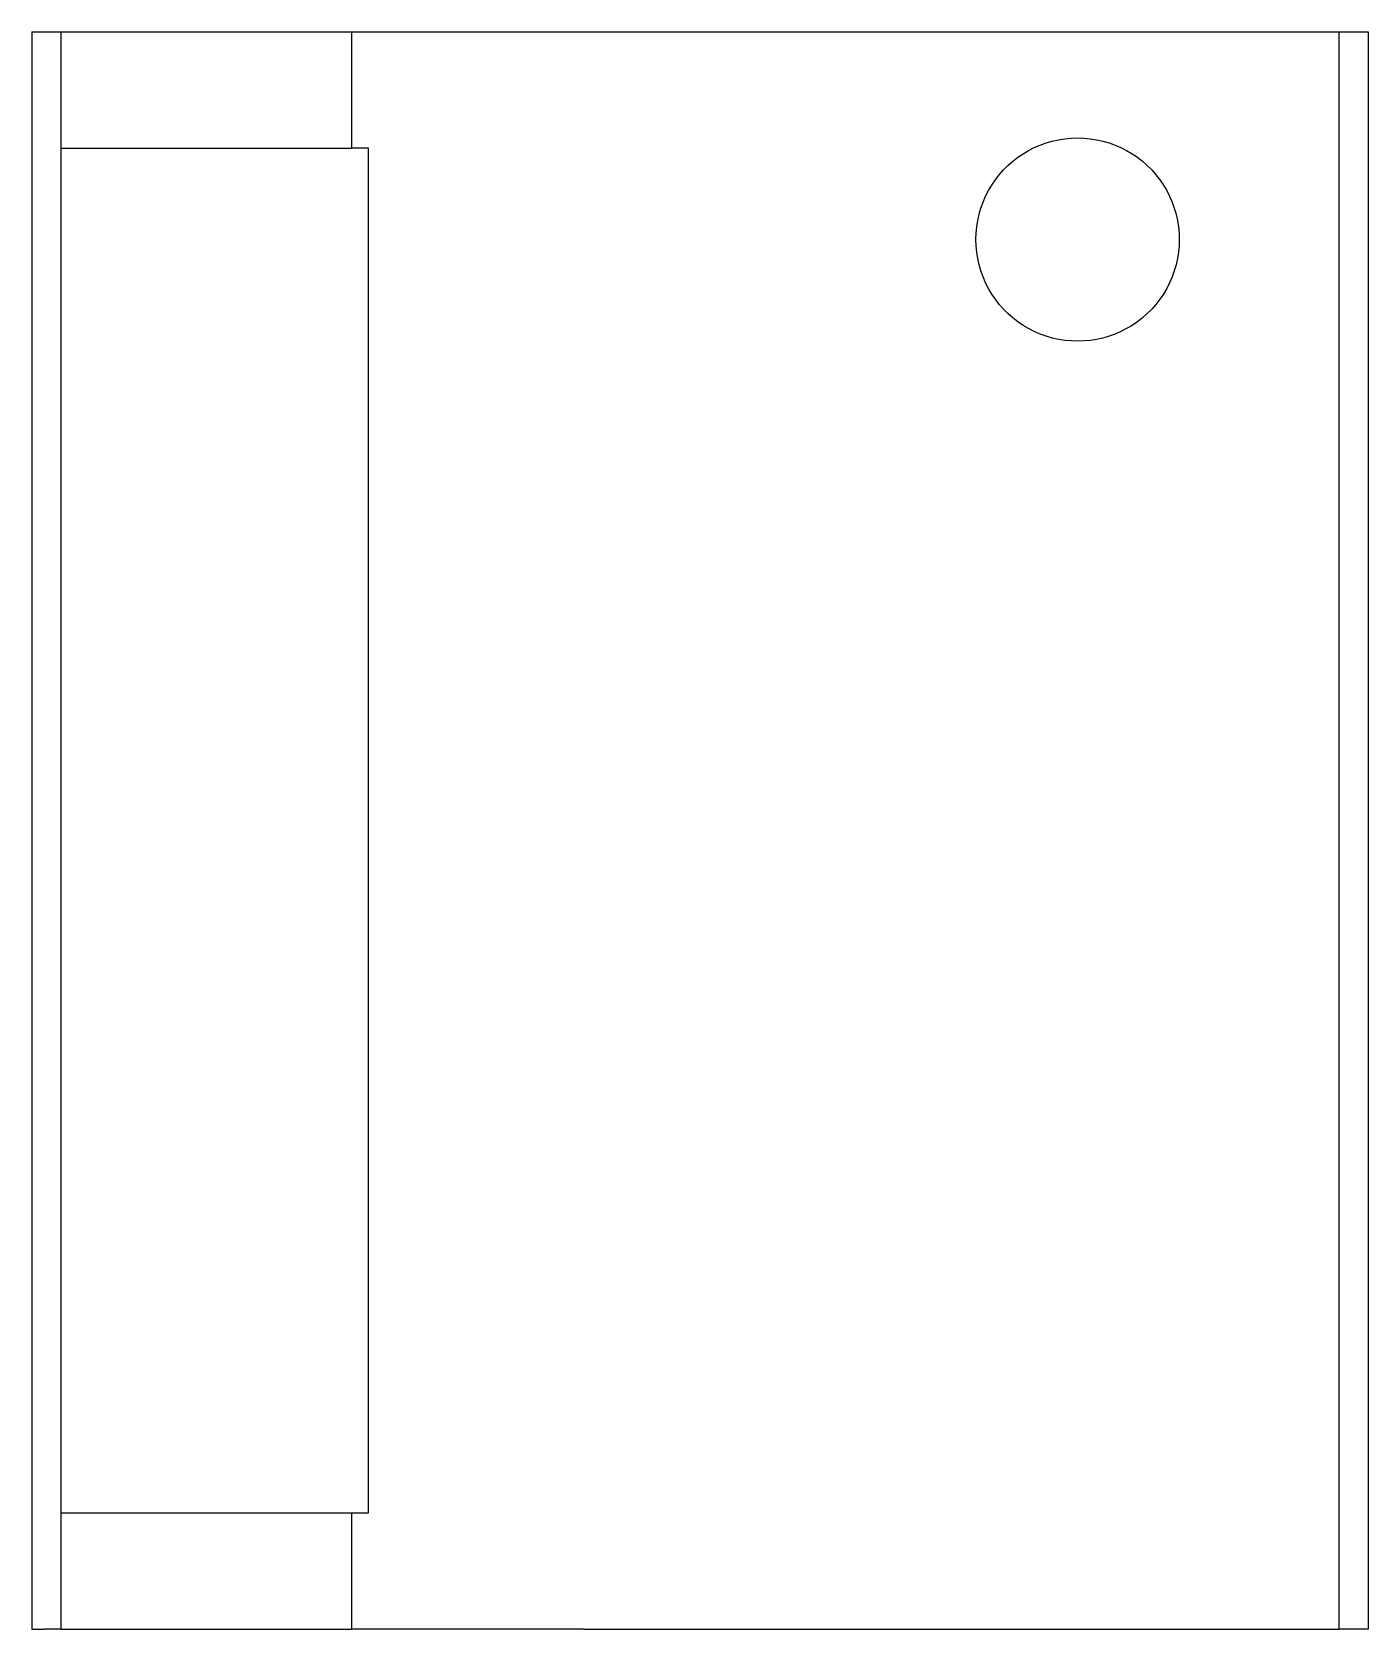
# Model space of a CAD drawing. Header units: metres. Extents: x -46 to 0, y 0 to 55.
import ezdxf

# ---------------------------------------------------------------- set-up
doc = ezdxf.new("R2010")
doc.units = ezdxf.units.M

msp = doc.modelspace()

# ---------------------------------------------------------------- linework, layer by layer
for points in [[(-46, 55), (-46, 53.9), (-46, 52.8), (-46, 51.7), (-46, 50.6), (-46, 49.5), (-46, 48.4), (-46, 47.3), (-46, 46.2), (-46, 45.1), (-46, 44), (-46, 42.9), (-46, 41.8), (-46, 40.7), (-46, 39.6), (-46, 38.5), (-46, 37.4), (-46, 36.3), (-46, 35.2), (-46, 34.1), (-46, 33), (-46, 31.9), (-46, 30.8), (-46, 29.7), (-46, 28.6), (-46, 27.5), (-46, 26.4), (-46, 25.3), (-46, 24.2), (-46, 23.1), (-46, 22), (-46, 20.9), (-46, 19.8), (-46, 18.7), (-46, 17.6), (-46, 16.5), (-46, 15.4), (-46, 14.3), (-46, 13.2), (-46, 12.1), (-46, 11), (-46, 9.9), (-46, 8.8), (-46, 7.7), (-46, 6.6), (-46, 5.5), (-46, 4.4), (-46, 3.3), (-46, 2.2), (-46, 1.1), (-46, 0)], [(-46, 55), (-45.999, 55), (-45.999, 55), (-45.998, 55), (-45.997, 55), (-45.995, 55), (-45.993, 55), (-45.991, 55), (-45.988, 55), (-45.985, 55), (-45.982, 55), (-45.979, 55), (-45.975, 55), (-45.97, 55), (-45.966, 55), (-45.961, 55), (-45.955, 55), (-45.95, 55), (-45.944, 55), (-45.937, 55), (-45.93, 55), (-45.923, 55), (-45.916, 55), (-45.908, 55), (-45.9, 55), (-45.892, 55), (-45.883, 55), (-45.873, 55), (-45.864, 55), (-45.854, 55), (-45.844, 55), (-45.834, 55), (-45.823, 55), (-45.812, 55), (-45.8, 55), (-45.788, 55), (-45.776, 55), (-45.764, 55), (-45.751, 55), (-45.738, 55), (-45.724, 55), (-45.71, 55), (-45.696, 55), (-45.682, 55), (-45.667, 55), (-45.652, 55), (-45.636, 55), (-45.621, 55), (-45.604, 55), (-45.588, 55), (-45.571, 55)], [(-45.571, 55), (-45.55, 55), (-45.528, 55), (-45.506, 55), (-45.485, 55), (-45.465, 55), (-45.444, 55), (-45.424, 55), (-45.405, 55), (-45.386, 55), (-45.368, 55), (-45.35, 55), (-45.332, 55), (-45.315, 55), (-45.298, 55), (-45.282, 55), (-45.267, 55), (-45.251, 55), (-45.236, 55), (-45.222, 55), (-45.208, 55), (-45.194, 55), (-45.181, 55), (-45.169, 55), (-45.156, 55), (-45.144, 55), (-45.133, 55), (-45.123, 55), (-45.112, 55), (-45.102, 55), (-45.093, 55), (-45.084, 55), (-45.075, 55), (-45.067, 55), (-45.06, 55), (-45.052, 55), (-45.046, 55), (-45.04, 55), (-45.034, 55), (-45.028, 55), (-45.024, 55), (-45.019, 55), (-45.015, 55), (-45.011, 55), (-45.009, 55), (-45.006, 55), (-45.004, 55), (-45.002, 55), (-45.002, 55), (-45.001, 55), (-45, 55)], [(-45, 55), (-45, 54.92), (-45, 54.84), (-45, 54.76), (-45, 54.68), (-45, 54.6), (-45, 54.52), (-45, 54.44), (-45, 54.36), (-45, 54.28), (-45, 54.2), (-45, 54.12), (-45, 54.04), (-45, 53.96), (-45, 53.88), (-45, 53.8), (-45, 53.72), (-45, 53.64), (-45, 53.56), (-45, 53.48), (-45, 53.4), (-45, 53.32), (-45, 53.24), (-45, 53.16), (-45, 53.08), (-45, 53), (-45, 52.92), (-45, 52.84), (-45, 52.76), (-45, 52.68), (-45, 52.6), (-45, 52.52), (-45, 52.44), (-45, 52.36), (-45, 52.28), (-45, 52.2), (-45, 52.12), (-45, 52.04), (-45, 51.96), (-45, 51.88), (-45, 51.8), (-45, 51.72), (-45, 51.64), (-45, 51.56), (-45, 51.48), (-45, 51.4), (-45, 51.32), (-45, 51.24), (-45, 51.16), (-45, 51.08), (-45, 51)], [(-45, 55), (-44.965, 55), (-44.93, 55), (-44.895, 55), (-44.83, 55), (-44.727, 55), (-44.623, 55), (-44.52, 55), (-44.362, 55), (-44.195, 55), (-44.028, 55), (-43.846, 55), (-43.624, 55), (-43.402, 55), (-43.181, 55), (-42.928, 55), (-42.662, 55), (-42.397, 55), (-42.127, 55), (-41.831, 55), (-41.535, 55), (-41.239, 55), (-40.935, 55), (-40.623, 55), (-40.312, 55), (-40, 55), (-39.688, 55), (-39.377, 55), (-39.065, 55), (-38.761, 55), (-38.465, 55), (-38.169, 55), (-37.873, 55), (-37.603, 55), (-37.338, 55), (-37.072, 55), (-36.819, 55), (-36.598, 55), (-36.376, 55), (-36.154, 55), (-35.972, 55), (-35.805, 55), (-35.638, 55), (-35.48, 55), (-35.377, 55), (-35.273, 55), (-35.17, 55), (-35.105, 55), (-35.07, 55), (-35.035, 55), (-35, 55)], [(-35, 55), (-35, 54.92), (-35, 54.84), (-35, 54.76), (-35, 54.68), (-35, 54.6), (-35, 54.52), (-35, 54.44), (-35, 54.36), (-35, 54.28), (-35, 54.2), (-35, 54.12), (-35, 54.04), (-35, 53.96), (-35, 53.88), (-35, 53.8), (-35, 53.72), (-35, 53.64), (-35, 53.56), (-35, 53.48), (-35, 53.4), (-35, 53.32), (-35, 53.24), (-35, 53.16), (-35, 53.08), (-35, 53), (-35, 52.92), (-35, 52.84), (-35, 52.76), (-35, 52.68), (-35, 52.6), (-35, 52.52), (-35, 52.44), (-35, 52.36), (-35, 52.28), (-35, 52.2), (-35, 52.12), (-35, 52.04), (-35, 51.96), (-35, 51.88), (-35, 51.8), (-35, 51.72), (-35, 51.64), (-35, 51.56), (-35, 51.48), (-35, 51.4), (-35, 51.32), (-35, 51.24), (-35, 51.16), (-35, 51.08), (-35, 51)], [(-35, 55), (-34.986, 55), (-34.972, 55), (-34.958, 55), (-34.932, 55), (-34.89, 55), (-34.848, 55), (-34.805, 55), (-34.74, 55), (-34.67, 55), (-34.601, 55), (-34.524, 55), (-34.427, 55), (-34.331, 55), (-34.235, 55), (-34.121, 55), (-33.999, 55), (-33.878, 55), (-33.753, 55), (-33.608, 55), (-33.462, 55), (-33.317, 55), (-33.159, 55), (-32.992, 55), (-32.824, 55), (-32.657, 55), (-32.47, 55), (-32.282, 55), (-32.095, 55), (-31.9, 55), (-31.695, 55), (-31.49, 55), (-31.286, 55), (-31.068, 55), (-30.848, 55), (-30.628, 55), (-30.405, 55), (-30.173, 55), (-29.941, 55), (-29.709, 55), (-29.47, 55), (-29.228, 55), (-28.987, 55), (-28.745, 55), (-28.497, 55), (-28.249, 55), (-28.002, 55), (-27.752, 55), (-27.502, 55), (-27.251, 55), (-27, 55)], [(-27, 55), (-26.48, 55), (-25.96, 55), (-25.44, 55), (-24.92, 55), (-24.4, 55), (-23.88, 55), (-23.36, 55), (-22.84, 55), (-22.32, 55), (-21.8, 55), (-21.28, 55), (-20.76, 55), (-20.24, 55), (-19.72, 55), (-19.2, 55), (-18.68, 55), (-18.16, 55), (-17.64, 55), (-17.12, 55), (-16.6, 55), (-16.08, 55), (-15.56, 55), (-15.04, 55), (-14.52, 55), (-14, 55), (-13.48, 55), (-12.96, 55), (-12.44, 55), (-11.92, 55), (-11.4, 55), (-10.88, 55), (-10.36, 55), (-9.84, 55), (-9.32, 55), (-8.8, 55), (-8.28, 55), (-7.76, 55), (-7.24, 55), (-6.72, 55), (-6.2, 55), (-5.68, 55), (-5.16, 55), (-4.64, 55), (-4.12, 55), (-3.6, 55), (-3.08, 55), (-2.56, 55), (-2.04, 55), (-1.52, 55), (-1, 55)], [(-1, 0), (-1, 1.1), (-1, 2.2), (-1, 3.3), (-1, 4.4), (-1, 5.5), (-1, 6.6), (-1, 7.7), (-1, 8.8), (-1, 9.9), (-1, 11), (-1, 12.1), (-1, 13.2), (-1, 14.3), (-1, 15.4), (-1, 16.5), (-1, 17.6), (-1, 18.7), (-1, 19.8), (-1, 20.9), (-1, 22), (-1, 23.1), (-1, 24.2), (-1, 25.3), (-1, 26.4), (-1, 27.5), (-1, 28.6), (-1, 29.7), (-1, 30.8), (-1, 31.9), (-1, 33), (-1, 34.1), (-1, 35.2), (-1, 36.3), (-1, 37.4), (-1, 38.5), (-1, 39.6), (-1, 40.7), (-1, 41.8), (-1, 42.9), (-1, 44), (-1, 45.1), (-1, 46.2), (-1, 47.3), (-1, 48.4), (-1, 49.5), (-1, 50.6), (-1, 51.7), (-1, 52.8), (-1, 53.9), (-1, 55)], [(-1, 55), (-0.98, 55), (-0.96, 55), (-0.94, 55), (-0.92, 55), (-0.9, 55), (-0.88, 55), (-0.86, 55), (-0.84, 55), (-0.82, 55), (-0.8, 55), (-0.78, 55), (-0.76, 55), (-0.74, 55), (-0.72, 55), (-0.7, 55), (-0.68, 55), (-0.66, 55), (-0.64, 55), (-0.62, 55), (-0.6, 55), (-0.58, 55), (-0.56, 55), (-0.54, 55), (-0.52, 55), (-0.5, 55), (-0.48, 55), (-0.46, 55), (-0.44, 55), (-0.42, 55), (-0.4, 55), (-0.38, 55), (-0.36, 55), (-0.34, 55), (-0.32, 55), (-0.3, 55), (-0.28, 55), (-0.26, 55), (-0.24, 55), (-0.22, 55), (-0.2, 55), (-0.18, 55), (-0.16, 55), (-0.14, 55), (-0.12, 55), (-0.1, 55), (-0.08, 55), (-0.06, 55), (-0.04, 55), (-0.02, 55), (0, 55)], [(0, 55), (0, 53.9), (0, 52.8), (0, 51.7), (0, 50.6), (0, 49.5), (0, 48.4), (0, 47.3), (0, 46.2), (0, 45.1), (0, 44), (0, 42.9), (0, 41.8), (0, 40.7), (0, 39.6), (0, 38.5), (0, 37.4), (0, 36.3), (0, 35.2), (0, 34.1), (0, 33), (0, 31.9), (0, 30.8), (0, 29.7), (0, 28.6), (0, 27.5), (0, 26.4), (0, 25.3), (0, 24.2), (0, 23.1), (0, 22), (0, 20.9), (0, 19.8), (0, 18.7), (0, 17.6), (0, 16.5), (0, 15.4), (0, 14.3), (0, 13.2), (0, 12.1), (0, 11), (0, 9.9), (0, 8.8), (0, 7.7), (0, 6.6), (0, 5.5), (0, 4.4), (0, 3.3), (0, 2.2), (0, 1.1), (0, 0)], [(-13.5, 47.85), (-13.493, 48.07), (-13.472, 48.289), (-13.438, 48.506), (-13.39, 48.72), (-13.329, 48.932), (-13.254, 49.138), (-13.167, 49.34), (-13.067, 49.536), (-12.955, 49.725), (-12.832, 49.907), (-12.697, 50.081), (-12.551, 50.246), (-12.396, 50.401), (-12.231, 50.547), (-12.057, 50.682), (-11.875, 50.805), (-11.686, 50.917), (-11.49, 51.017), (-11.288, 51.104), (-11.082, 51.179), (-10.87, 51.24), (-10.656, 51.288), (-10.439, 51.322), (-10.22, 51.343), (-10, 51.35), (-9.78, 51.343), (-9.561, 51.322), (-9.344, 51.288), (-9.13, 51.24), (-8.918, 51.179), (-8.712, 51.104), (-8.51, 51.017), (-8.314, 50.917), (-8.125, 50.805), (-7.943, 50.682), (-7.769, 50.547), (-7.604, 50.401), (-7.449, 50.246), (-7.303, 50.081), (-7.168, 49.907), (-7.045, 49.725), (-6.933, 49.536), (-6.833, 49.34), (-6.746, 49.138), (-6.671, 48.932), (-6.61, 48.72), (-6.562, 48.506), (-6.528, 48.289), (-6.507, 48.07), (-6.5, 47.85)], [(-45, 51), (-45, 50.06), (-45, 49.12), (-45, 48.18), (-45, 47.24), (-45, 46.3), (-45, 45.36), (-45, 44.42), (-45, 43.48), (-45, 42.54), (-45, 41.6), (-45, 40.66), (-45, 39.72), (-45, 38.78), (-45, 37.84), (-45, 36.9), (-45, 35.96), (-45, 35.02), (-45, 34.08), (-45, 33.14), (-45, 32.2), (-45, 31.26), (-45, 30.32), (-45, 29.38), (-45, 28.44), (-45, 27.5), (-45, 26.56), (-45, 25.62), (-45, 24.68), (-45, 23.74), (-45, 22.8), (-45, 21.86), (-45, 20.92), (-45, 19.98), (-45, 19.04), (-45, 18.1), (-45, 17.16), (-45, 16.22), (-45, 15.28), (-45, 14.34), (-45, 13.4), (-45, 12.46), (-45, 11.52), (-45, 10.58), (-45, 9.64), (-45, 8.7), (-45, 7.76), (-45, 6.82), (-45, 5.88), (-45, 4.94), (-45, 4)], [(-45, 51), (-44.965, 51), (-44.93, 51), (-44.895, 51), (-44.83, 51), (-44.727, 51), (-44.623, 51), (-44.52, 51), (-44.362, 51), (-44.195, 51), (-44.028, 51), (-43.846, 51), (-43.624, 51), (-43.402, 51), (-43.181, 51), (-42.928, 51), (-42.662, 51), (-42.397, 51), (-42.127, 51), (-41.831, 51), (-41.535, 51), (-41.239, 51), (-40.935, 51), (-40.623, 51), (-40.312, 51), (-40, 51), (-39.688, 51), (-39.377, 51), (-39.065, 51), (-38.761, 51), (-38.465, 51), (-38.169, 51), (-37.873, 51), (-37.603, 51), (-37.338, 51), (-37.072, 51), (-36.819, 51), (-36.598, 51), (-36.376, 51), (-36.154, 51), (-35.972, 51), (-35.805, 51), (-35.638, 51), (-35.48, 51), (-35.377, 51), (-35.273, 51), (-35.17, 51), (-35.105, 51), (-35.07, 51), (-35.035, 51), (-35, 51)], [(-34.416, 51), (-34.438, 51), (-34.461, 51), (-34.483, 51), (-34.505, 51), (-34.525, 51), (-34.546, 51), (-34.567, 51), (-34.586, 51), (-34.605, 51), (-34.624, 51), (-34.643, 51), (-34.66, 51), (-34.678, 51), (-34.695, 51), (-34.712, 51), (-34.728, 51), (-34.743, 51), (-34.759, 51), (-34.773, 51), (-34.787, 51), (-34.802, 51), (-34.815, 51), (-34.828, 51), (-34.84, 51), (-34.853, 51), (-34.864, 51), (-34.875, 51), (-34.885, 51), (-34.896, 51), (-34.905, 51), (-34.914, 51), (-34.923, 51), (-34.931, 51), (-34.939, 51), (-34.946, 51), (-34.953, 51), (-34.959, 51), (-34.965, 51), (-34.971, 51), (-34.976, 51), (-34.98, 51), (-34.984, 51), (-34.988, 51), (-34.991, 51), (-34.993, 51), (-34.996, 51), (-34.997, 51), (-34.998, 51), (-34.999, 51), (-35, 51)], [(-34.416, 4), (-34.416, 4.94), (-34.416, 5.88), (-34.416, 6.82), (-34.416, 7.76), (-34.416, 8.7), (-34.416, 9.64), (-34.416, 10.58), (-34.416, 11.52), (-34.416, 12.46), (-34.416, 13.4), (-34.416, 14.34), (-34.416, 15.28), (-34.416, 16.22), (-34.416, 17.16), (-34.416, 18.1), (-34.416, 19.04), (-34.416, 19.98), (-34.416, 20.92), (-34.416, 21.86), (-34.416, 22.8), (-34.416, 23.74), (-34.416, 24.68), (-34.416, 25.62), (-34.416, 26.56), (-34.416, 27.5), (-34.416, 28.44), (-34.416, 29.38), (-34.416, 30.32), (-34.416, 31.26), (-34.416, 32.2), (-34.416, 33.14), (-34.416, 34.08), (-34.416, 35.02), (-34.416, 35.96), (-34.416, 36.9), (-34.416, 37.84), (-34.416, 38.78), (-34.416, 39.72), (-34.416, 40.66), (-34.416, 41.6), (-34.416, 42.54), (-34.416, 43.48), (-34.416, 44.42), (-34.416, 45.36), (-34.416, 46.3), (-34.416, 47.24), (-34.416, 48.18), (-34.416, 49.12), (-34.416, 50.06), (-34.416, 51)], [(-6.5, 47.85), (-6.507, 47.63), (-6.528, 47.411), (-6.562, 47.194), (-6.61, 46.98), (-6.671, 46.768), (-6.746, 46.562), (-6.833, 46.36), (-6.933, 46.164), (-7.045, 45.975), (-7.168, 45.793), (-7.303, 45.619), (-7.449, 45.454), (-7.604, 45.299), (-7.769, 45.153), (-7.943, 45.018), (-8.125, 44.895), (-8.314, 44.783), (-8.51, 44.683), (-8.712, 44.596), (-8.918, 44.521), (-9.13, 44.46), (-9.344, 44.412), (-9.561, 44.378), (-9.78, 44.357), (-10, 44.35), (-10.22, 44.357), (-10.439, 44.378), (-10.656, 44.412), (-10.87, 44.46), (-11.082, 44.521), (-11.288, 44.596), (-11.49, 44.683), (-11.686, 44.783), (-11.875, 44.895), (-12.057, 45.018), (-12.231, 45.153), (-12.396, 45.299), (-12.551, 45.454), (-12.697, 45.619), (-12.832, 45.793), (-12.955, 45.975), (-13.067, 46.164), (-13.167, 46.36), (-13.254, 46.562), (-13.329, 46.768), (-13.39, 46.98), (-13.438, 47.194), (-13.472, 47.411), (-13.493, 47.63), (-13.5, 47.85)], [(-45, 4), (-45, 3.92), (-45, 3.84), (-45, 3.76), (-45, 3.68), (-45, 3.6), (-45, 3.52), (-45, 3.44), (-45, 3.36), (-45, 3.28), (-45, 3.2), (-45, 3.12), (-45, 3.04), (-45, 2.96), (-45, 2.88), (-45, 2.8), (-45, 2.72), (-45, 2.64), (-45, 2.56), (-45, 2.48), (-45, 2.4), (-45, 2.32), (-45, 2.24), (-45, 2.16), (-45, 2.08), (-45, 2), (-45, 1.92), (-45, 1.84), (-45, 1.76), (-45, 1.68), (-45, 1.6), (-45, 1.52), (-45, 1.44), (-45, 1.36), (-45, 1.28), (-45, 1.2), (-45, 1.12), (-45, 1.04), (-45, 0.96), (-45, 0.88), (-45, 0.8), (-45, 0.72), (-45, 0.64), (-45, 0.56), (-45, 0.48), (-45, 0.4), (-45, 0.32), (-45, 0.24), (-45, 0.16), (-45, 0.08), (-45, 0)], [(-45, 4), (-44.965, 4), (-44.93, 4), (-44.895, 4), (-44.83, 4), (-44.727, 4), (-44.623, 4), (-44.52, 4), (-44.362, 4), (-44.195, 4), (-44.028, 4), (-43.846, 4), (-43.624, 4), (-43.402, 4), (-43.181, 4), (-42.928, 4), (-42.662, 4), (-42.397, 4), (-42.127, 4), (-41.831, 4), (-41.535, 4), (-41.239, 4), (-40.935, 4), (-40.623, 4), (-40.312, 4), (-40, 4), (-39.688, 4), (-39.377, 4), (-39.065, 4), (-38.761, 4), (-38.465, 4), (-38.169, 4), (-37.873, 4), (-37.603, 4), (-37.338, 4), (-37.072, 4), (-36.819, 4), (-36.598, 4), (-36.376, 4), (-36.154, 4), (-35.972, 4), (-35.805, 4), (-35.638, 4), (-35.48, 4), (-35.377, 4), (-35.273, 4), (-35.17, 4), (-35.105, 4), (-35.07, 4), (-35.035, 4), (-35, 4)], [(-35, 4), (-35, 3.92), (-35, 3.84), (-35, 3.76), (-35, 3.68), (-35, 3.6), (-35, 3.52), (-35, 3.44), (-35, 3.36), (-35, 3.28), (-35, 3.2), (-35, 3.12), (-35, 3.04), (-35, 2.96), (-35, 2.88), (-35, 2.8), (-35, 2.72), (-35, 2.64), (-35, 2.56), (-35, 2.48), (-35, 2.4), (-35, 2.32), (-35, 2.24), (-35, 2.16), (-35, 2.08), (-35, 2), (-35, 1.92), (-35, 1.84), (-35, 1.76), (-35, 1.68), (-35, 1.6), (-35, 1.52), (-35, 1.44), (-35, 1.36), (-35, 1.28), (-35, 1.2), (-35, 1.12), (-35, 1.04), (-35, 0.96), (-35, 0.88), (-35, 0.8), (-35, 0.72), (-35, 0.64), (-35, 0.56), (-35, 0.48), (-35, 0.4), (-35, 0.32), (-35, 0.24), (-35, 0.16), (-35, 0.08), (-35, 0)], [(-35, 4), (-34.999, 4), (-34.998, 4), (-34.997, 4), (-34.996, 4), (-34.993, 4), (-34.991, 4), (-34.988, 4), (-34.984, 4), (-34.98, 4), (-34.976, 4), (-34.971, 4), (-34.965, 4), (-34.959, 4), (-34.953, 4), (-34.946, 4), (-34.939, 4), (-34.931, 4), (-34.923, 4), (-34.914, 4), (-34.905, 4), (-34.896, 4), (-34.885, 4), (-34.875, 4), (-34.864, 4), (-34.853, 4), (-34.84, 4), (-34.828, 4), (-34.815, 4), (-34.802, 4), (-34.787, 4), (-34.773, 4), (-34.759, 4), (-34.743, 4), (-34.728, 4), (-34.712, 4), (-34.695, 4), (-34.678, 4), (-34.66, 4), (-34.643, 4), (-34.624, 4), (-34.605, 4), (-34.586, 4), (-34.567, 4), (-34.546, 4), (-34.525, 4), (-34.505, 4), (-34.483, 4), (-34.461, 4), (-34.438, 4), (-34.416, 4)], [(-46, 0), (-45.999, 0), (-45.999, 0), (-45.998, 0), (-45.997, 0), (-45.995, 0), (-45.993, 0), (-45.991, 0), (-45.988, 0), (-45.985, 0), (-45.982, 0), (-45.979, 0), (-45.975, 0), (-45.97, 0), (-45.966, 0), (-45.961, 0), (-45.955, 0), (-45.95, 0), (-45.944, 0), (-45.937, 0), (-45.93, 0), (-45.923, 0), (-45.916, 0), (-45.908, 0), (-45.9, 0), (-45.892, 0), (-45.883, 0), (-45.873, 0), (-45.864, 0), (-45.854, 0), (-45.844, 0), (-45.834, 0), (-45.823, 0), (-45.812, 0), (-45.8, 0), (-45.788, 0), (-45.776, 0), (-45.764, 0), (-45.751, 0), (-45.738, 0), (-45.724, 0), (-45.71, 0), (-45.696, 0), (-45.682, 0), (-45.667, 0), (-45.652, 0), (-45.636, 0), (-45.621, 0), (-45.604, 0), (-45.588, 0), (-45.571, 0)], [(-45, 0), (-45.001, 0), (-45.002, 0), (-45.002, 0), (-45.004, 0), (-45.006, 0), (-45.009, 0), (-45.011, 0), (-45.015, 0), (-45.019, 0), (-45.024, 0), (-45.028, 0), (-45.034, 0), (-45.04, 0), (-45.046, 0), (-45.052, 0), (-45.06, 0), (-45.067, 0), (-45.075, 0), (-45.084, 0), (-45.093, 0), (-45.102, 0), (-45.112, 0), (-45.123, 0), (-45.133, 0), (-45.144, 0), (-45.156, 0), (-45.169, 0), (-45.181, 0), (-45.194, 0), (-45.208, 0), (-45.222, 0), (-45.236, 0), (-45.251, 0), (-45.267, 0), (-45.282, 0), (-45.298, 0), (-45.315, 0), (-45.332, 0), (-45.35, 0), (-45.368, 0), (-45.386, 0), (-45.405, 0), (-45.424, 0), (-45.444, 0), (-45.465, 0), (-45.485, 0), (-45.506, 0), (-45.528, 0), (-45.55, 0), (-45.571, 0)], [(-45, 0), (-44.965, 0), (-44.93, 0), (-44.895, 0), (-44.83, 0), (-44.727, 0), (-44.623, 0), (-44.52, 0), (-44.362, 0), (-44.195, 0), (-44.028, 0), (-43.846, 0), (-43.624, 0), (-43.402, 0), (-43.181, 0), (-42.928, 0), (-42.662, 0), (-42.397, 0), (-42.127, 0), (-41.831, 0), (-41.535, 0), (-41.239, 0), (-40.935, 0), (-40.623, 0), (-40.312, 0), (-40, 0), (-39.688, 0), (-39.377, 0), (-39.065, 0), (-38.761, 0), (-38.465, 0), (-38.169, 0), (-37.873, 0), (-37.603, 0), (-37.338, 0), (-37.072, 0), (-36.819, 0), (-36.598, 0), (-36.376, 0), (-36.154, 0), (-35.972, 0), (-35.805, 0), (-35.638, 0), (-35.48, 0), (-35.377, 0), (-35.273, 0), (-35.17, 0), (-35.105, 0), (-35.07, 0), (-35.035, 0), (-35, 0)], [(-27, 0), (-27.251, 0), (-27.502, 0), (-27.752, 0), (-28.002, 0), (-28.249, 0), (-28.497, 0), (-28.745, 0), (-28.987, 0), (-29.228, 0), (-29.47, 0), (-29.709, 0), (-29.941, 0), (-30.173, 0), (-30.405, 0), (-30.628, 0), (-30.848, 0), (-31.068, 0), (-31.286, 0), (-31.49, 0), (-31.695, 0), (-31.9, 0), (-32.095, 0), (-32.282, 0), (-32.47, 0), (-32.657, 0), (-32.824, 0), (-32.992, 0), (-33.159, 0), (-33.317, 0), (-33.462, 0), (-33.608, 0), (-33.753, 0), (-33.878, 0), (-33.999, 0), (-34.121, 0), (-34.235, 0), (-34.331, 0), (-34.427, 0), (-34.524, 0), (-34.601, 0), (-34.67, 0), (-34.74, 0), (-34.805, 0), (-34.848, 0), (-34.89, 0), (-34.932, 0), (-34.958, 0), (-34.972, 0), (-34.986, 0), (-35, 0)], [(-27, 0), (-26.48, 0), (-25.96, 0), (-25.44, 0), (-24.92, 0), (-24.4, 0), (-23.88, 0), (-23.36, 0), (-22.84, 0), (-22.32, 0), (-21.8, 0), (-21.28, 0), (-20.76, 0), (-20.24, 0), (-19.72, 0), (-19.2, 0), (-18.68, 0), (-18.16, 0), (-17.64, 0), (-17.12, 0), (-16.6, 0), (-16.08, 0), (-15.56, 0), (-15.04, 0), (-14.52, 0), (-14, 0), (-13.48, 0), (-12.96, 0), (-12.44, 0), (-11.92, 0), (-11.4, 0), (-10.88, 0), (-10.36, 0), (-9.84, 0), (-9.32, 0), (-8.8, 0), (-8.28, 0), (-7.76, 0), (-7.24, 0), (-6.72, 0), (-6.2, 0), (-5.68, 0), (-5.16, 0), (-4.64, 0), (-4.12, 0), (-3.6, 0), (-3.08, 0), (-2.56, 0), (-2.04, 0), (-1.52, 0), (-1, 0)], [(0, 0), (-0.02, 0), (-0.04, 0), (-0.06, 0), (-0.08, 0), (-0.1, 0), (-0.12, 0), (-0.14, 0), (-0.16, 0), (-0.18, 0), (-0.2, 0), (-0.22, 0), (-0.24, 0), (-0.26, 0), (-0.28, 0), (-0.3, 0), (-0.32, 0), (-0.34, 0), (-0.36, 0), (-0.38, 0), (-0.4, 0), (-0.42, 0), (-0.44, 0), (-0.46, 0), (-0.48, 0), (-0.5, 0), (-0.52, 0), (-0.54, 0), (-0.56, 0), (-0.58, 0), (-0.6, 0), (-0.62, 0), (-0.64, 0), (-0.66, 0), (-0.68, 0), (-0.7, 0), (-0.72, 0), (-0.74, 0), (-0.76, 0), (-0.78, 0), (-0.8, 0), (-0.82, 0), (-0.84, 0), (-0.86, 0), (-0.88, 0), (-0.9, 0), (-0.92, 0), (-0.94, 0), (-0.96, 0), (-0.98, 0), (-1, 0)]]:
    msp.add_lwpolyline(points)

doc.saveas('drawing.dxf')
